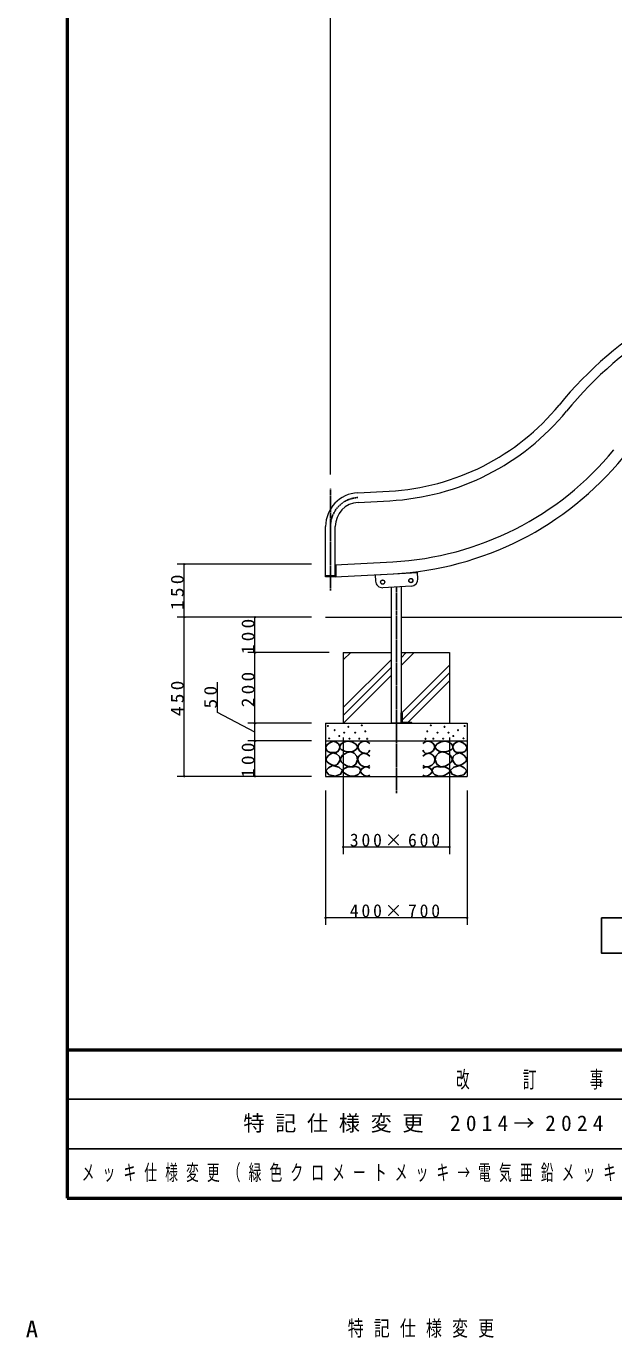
# Model space of a CAD drawing. Units: millimetres at full size. Extents: x -7816 to 10, y -396 to 5340.
# Drawn here: x -7816 to -6154, y -394 to 3315 of the extents above; entities that cross this region are included whole.
import ezdxf
from ezdxf.enums import TextEntityAlignment as Align

# ---------------------------------------------------------------- set-up
doc = ezdxf.new("R2010")
doc.units = ezdxf.units.MM
doc.linetypes.add('USER2', pattern=[6, 3, -1, 1, -1])
doc.linetypes.add('USER4', pattern=[8, 5, -3])
for name, color, linetype, lineweight in [('A3図枠', 7, 'Continuous', 25), ('線', 2, 'Continuous', 25), ('補助', 2, 'Continuous', 25)]:
    doc.layers.add(name, color=color, linetype=linetype, lineweight=lineweight)
doc.layers.add('図面プロファイル', color=7, linetype='Continuous')
doc.styles.add('ＭＳ ゴシック', font='')
doc.styles.get('ＭＳ ゴシック').set_extended_font_data('MS Gothic')

# ---------------------------------------------------------------- blocks, each defined once
blk = doc.blocks.new('dimension_origin')
at = {"color": 0, "linetype": 'Continuous', "lineweight": -2}
blk.add_circle((0, 0), 1.25, dxfattribs=at)
blk = doc.blocks.new('open_arrow')
at = {"color": 0, "linetype": 'Continuous', "lineweight": -2}
blk.add_lwpolyline([(7.5, 1.25), (0, 0), (7.5, -1.25)], dxfattribs=at)

msp = doc.modelspace()

# ---------------------------------------------------------------- linework, layer by layer
at = {"layer": 'A3図枠', "lineweight": 50}
for p, q in [((-7700, 5340), (-7700, 0)), ((-7700, 420), (0, 420)), ((-7700, 0), (0, 0))]:
    msp.add_line(p, q, dxfattribs=at)
at = {"layer": 'A3図枠'}
for p, q in [((-7700, 280), (-4870, 280)), ((-7700, 140), (-4870, 140))]:
    msp.add_line(p, q, dxfattribs=at)
at = {"layer": '線', "color": 20, "linetype": 'USER2'}
for p, q in [((-6955.378, 1719.142), (-6955.378, 2007.418)), ((-6768.918, 1728.858), (-6768.918, 1146.183))]:
    msp.add_line(p, q, dxfattribs=at)
at = {"layer": '線', "color": 7, "lineweight": 13}
for p, q in [((-6878.321, 1995.498), (-6789.117, 2000.173)), ((-6876.898, 1968.335), (-6787.694, 1973.01)), ((-6968.918, 1757.855), (-6968.918, 1900.029)), ((-6941.718, 1757.855), (-6941.718, 1900.029)), ((-6941.639, 1791.905), (-6778.65, 1800.447)), ((-6939.418, 1757.975), (-6939.418, 1792.022)), ((-6941.718, 1760.155), (-6968.918, 1760.155)), ((-6941.718, 1757.855), (-6968.918, 1757.855)), ((-6941.718, 1757.855), (-6776.871, 1766.494)), ((-6828.836, 1763.77), (-6709, 1770.051)), ((-6828.836, 1763.77), (-6827.894, 1745.795)), ((-6708.058, 1752.075), (-6709, 1770.051)), ((-6726.984, 1731.056), (-6806.874, 1726.869)), ((-6782.518, 1343.403), (-6782.518, 1728.146)), ((-6755.318, 1729.571), (-6755.318, 1343.403)), ((-6968.918, 1643.403), (-6782.518, 1643.403)), ((-6755.318, 1643.403), (-4881.136, 1643.403)), ((-6918.918, 1543.403), (-6918.918, 1343.403)), ((-6918.918, 1543.403), (-6782.518, 1543.403)), ((-6755.318, 1543.403), (-6618.918, 1543.403)), ((-6618.918, 1543.403), (-6618.918, 1343.403)), ((-6968.918, 1343.403), (-6968.918, 1193.403)), ((-6968.918, 1343.403), (-6568.918, 1343.403)), ((-6725.318, 1343.403), (-6782.518, 1343.403)), ((-6568.918, 1343.403), (-6568.918, 1193.403)), ((-6968.918, 1293.403), (-6568.918, 1293.403)), ((-6968.918, 1193.403), (-6568.918, 1193.403))]:
    msp.add_line(p, q, dxfattribs=at)
at = {"layer": '線', "color": 4, "linetype": 'USER4'}
msp.add_line((-6941.718, 1761.901), (-6941.718, 1791.901), dxfattribs=at)
at = {"layer": '線', "color": 7, "lineweight": 13}
msp.add_lwpolyline([(-6755.318, 1343.403), (-6755.318, 1373.403), (-6754.318, 1373.403), (-6753.318, 1373.135), (-6752.586, 1372.403), (-6752.318, 1371.403), (-6752.318, 1350.403), (-6752.013, 1348.872), (-6751.146, 1347.575), (-6749.849, 1346.708), (-6748.318, 1346.403), (-6727.318, 1346.403), (-6726.318, 1346.135), (-6725.586, 1345.403), (-6725.318, 1344.403), (-6725.318, 1343.403)], close=True, dxfattribs=at)
for centre, radius in [((-6807.712, 1742.847), 6), ((-6807.712, 1742.847), 5.5), ((-6727.821, 1747.034), 6), ((-6727.821, 1747.034), 5.5)]:
    msp.add_circle(centre, radius, dxfattribs=at)
for centre, radius, start, end in [((-5457.185, 1546.937), 1100, 100.42561, 140.70951), ((-5457.185, 1546.937), 1072.8, 100.61978, 140.70951), ((-6823.973, 2665.26), 666, 273, 320.70951), ((-6823.973, 2665.26), 693.2, 273, 320.70951), ((-6823.973, 2665.26), 866, 273, 320.70951), ((-6823.973, 2665.26), 900, 273, 320.70951), ((-6873.318, 1900.029), 95.6, 93, 180), ((-6873.318, 1900.029), 68.4, 93, 180), ((-6807.921, 1746.842), 20, 183, 273), ((-6728.031, 1751.029), 20, 273, 3)]:
    msp.add_arc(centre, radius, start, end, dxfattribs=at)
at = {"layer": '線', "color": 20, "linetype": 'USER2'}
msp.add_arc((-6873.318, 1900.029), 82, 93, 180, dxfattribs=at)
at = {"layer": '補助', "lineweight": 13}
for p, q in [((-6955.378, 2047.418), (-6955.378, 3516.464)), ((-7008.918, 1793.403), (-7388.918, 1793.403)), ((-7368.918, 1643.403), (-7368.918, 1793.403)), ((-7008.919, 1643.403), (-7388.918, 1643.403)), ((-7008.919, 1643.403), (-7388.918, 1643.403)), ((-7368.918, 1193.403), (-7368.918, 1643.403)), ((-7008.919, 1643.403), (-7188.918, 1643.403)), ((-7168.918, 1543.403), (-7168.918, 1643.403)), ((-6958.918, 1543.403), (-7188.918, 1543.403)), ((-6958.918, 1543.403), (-7188.918, 1543.403)), ((-7168.918, 1343.403), (-7168.918, 1543.403)), ((-6918.918, 1522.523), (-6898.038, 1543.403)), ((-6918.918, 1387.819), (-6782.518, 1524.219)), ((-6755.318, 1506.518), (-6718.432, 1543.403)), ((-6755.318, 1528.968), (-6740.883, 1543.403)), ((-6918.918, 1365.368), (-6782.518, 1501.768)), ((-6753.797, 1373.334), (-6618.918, 1508.214)), ((-6752.318, 1352.363), (-6618.918, 1485.763)), ((-6918.432, 1343.403), (-6782.518, 1479.318)), ((-6735.827, 1346.403), (-6618.918, 1463.313)), ((-7049.954, 1343.403), (-7188.918, 1343.403)), ((-7008.918, 1343.403), (-7188.918, 1343.403)), ((-7168.918, 1290.403), (-7168.918, 1346.403)), ((-6783.729, 1343.403), (-6782.518, 1344.614)), ((-6918.918, 1303.403), (-6918.918, 973.403)), ((-6618.918, 1303.403), (-6618.918, 973.403)), ((-7008.918, 1293.403), (-7188.918, 1293.403)), ((-7008.918, 1293.403), (-7188.918, 1293.403)), ((-7168.918, 1193.403), (-7168.918, 1293.403)), ((-7008.918, 1193.403), (-7388.918, 1193.403)), ((-7008.918, 1193.403), (-7188.918, 1193.403)), ((-6968.918, 1153.403), (-6968.918, 773.403)), ((-6568.918, 1153.403), (-6568.918, 773.403)), ((-6618.918, 993.403), (-6918.918, 993.403)), ((-6568.918, 793.403), (-6968.918, 793.403))]:
    msp.add_line(p, q, dxfattribs=at)
msp.add_lwpolyline([(-7168.918, 1318.403), (-7274.918, 1373.596), (-7274.918, 1460.072)], dxfattribs=at)
at = {"layer": '補助'}
for points in [[(-6946.469, 1292.805), (-6952.932, 1290.265), (-6959.143, 1286.785), (-6965.001, 1282.748), (-6968.649, 1277.28), (-6967.637, 1269.698), (-6962.629, 1263.339), (-6955.763, 1260.749), (-6948.054, 1260.487), (-6940.441, 1261.091), (-6934.112, 1263.655), (-6930.36, 1268.941), (-6929.042, 1275.379), (-6929.891, 1280.584), (-6932.845, 1285.518), (-6939.005, 1290.345)], [(-6907.045, 1292.896), (-6911.95, 1292.279), (-6917.587, 1290.193), (-6925.558, 1284.406), (-6929.21, 1277.489), (-6928.335, 1273.527), (-6924.614, 1269.11), (-6915.123, 1264.338), (-6905.153, 1262.893), (-6897.803, 1262.721), (-6890.287, 1264.245), (-6882.688, 1268.86), (-6878.934, 1275.057), (-6879.904, 1279.71), (-6884.611, 1285.058), (-6895.279, 1291.264)], [(-6919.749, 1228.566), (-6907.16, 1221.71), (-6893.801, 1220.727), (-6883.517, 1228.181), (-6878.665, 1239.918), (-6880.945, 1250.696), (-6887.854, 1258.839), (-6896.679, 1262.272), (-6907.856, 1261.001), (-6921.61, 1252.947), (-6927.587, 1242.081), (-6924.952, 1234.887)], [(-6618.087, 1228.566), (-6630.676, 1221.71), (-6644.035, 1220.727), (-6654.319, 1228.181), (-6659.171, 1239.918), (-6656.891, 1250.696), (-6649.982, 1258.839), (-6641.157, 1262.272), (-6629.98, 1261.001), (-6616.226, 1252.947), (-6610.248, 1242.081), (-6612.884, 1234.887)], [(-6630.79, 1292.896), (-6625.886, 1292.279), (-6620.249, 1290.193), (-6612.278, 1284.406), (-6608.626, 1277.489), (-6609.501, 1273.527), (-6613.221, 1269.11), (-6622.712, 1264.338), (-6632.683, 1262.893), (-6640.033, 1262.721), (-6647.549, 1264.245), (-6655.148, 1268.86), (-6658.901, 1275.057), (-6657.932, 1279.71), (-6653.225, 1285.058), (-6642.557, 1291.264)], [(-6591.367, 1292.805), (-6584.904, 1290.265), (-6578.693, 1286.785), (-6572.835, 1282.748), (-6569.187, 1277.28), (-6570.199, 1269.698), (-6575.207, 1263.339), (-6582.073, 1260.749), (-6589.782, 1260.487), (-6597.394, 1261.091), (-6603.724, 1263.655), (-6607.476, 1268.941), (-6608.793, 1275.379), (-6607.945, 1280.584), (-6604.991, 1285.518), (-6598.831, 1290.345)], [(-6949.004, 1259.853), (-6954.333, 1257.061), (-6959.777, 1252.882), (-6966.226, 1246.063), (-6968.649, 1239.258), (-6965.021, 1234.43), (-6958.51, 1230.069), (-6951.872, 1225.782), (-6945.202, 1223.732), (-6937.557, 1226.179), (-6931.26, 1232.604), (-6928.154, 1240.882), (-6929.677, 1249.397), (-6937.835, 1256.648)], [(-6588.832, 1259.853), (-6583.503, 1257.061), (-6578.059, 1252.882), (-6571.61, 1246.063), (-6569.187, 1239.258), (-6572.815, 1234.43), (-6579.326, 1230.069), (-6585.964, 1225.782), (-6592.634, 1223.732), (-6600.278, 1226.179), (-6606.575, 1232.604), (-6609.681, 1240.882), (-6608.159, 1249.397), (-6600.001, 1256.648)], [(-6949.823, 1223.92), (-6961.143, 1217.901), (-6967.954, 1209.086), (-6959.467, 1197.817), (-6941.032, 1193.702), (-6926.679, 1199.813), (-6921.253, 1210.185), (-6932.035, 1219.294)], [(-6892.72, 1219.776), (-6900.255, 1220.403), (-6908.397, 1218.965), (-6917.324, 1214.908), (-6921.641, 1209.505), (-6918.955, 1204.822), (-6912.992, 1200.315), (-6906.513, 1196.472), (-6899.207, 1194.098), (-6887.358, 1194.331), (-6877.042, 1198.423), (-6872.339, 1203.23), (-6870.285, 1208.964), (-6871.345, 1214.112), (-6875.421, 1218.695), (-6883.819, 1221.235)], [(-6645.116, 1219.776), (-6637.581, 1220.403), (-6629.439, 1218.965), (-6620.512, 1214.908), (-6616.194, 1209.505), (-6618.881, 1204.822), (-6624.844, 1200.315), (-6631.323, 1196.472), (-6638.629, 1194.098), (-6650.478, 1194.331), (-6660.793, 1198.423), (-6665.497, 1203.23), (-6667.551, 1208.964), (-6666.491, 1214.112), (-6662.415, 1218.695), (-6654.017, 1221.235)], [(-6588.013, 1223.92), (-6576.693, 1217.901), (-6569.882, 1209.086), (-6578.369, 1197.817), (-6596.804, 1193.702), (-6611.157, 1199.813), (-6616.583, 1210.185), (-6605.801, 1219.294)], [(-6188.62, 793.403), (-6188.62, 693.403), (-5388.62, 693.403), (-5388.62, 793.403)]]:
    msp.add_lwpolyline(points, close=True, dxfattribs=at)
for points in [[(-6843.918, 1286.702), (-6852.345, 1291.558), (-6861.028, 1293.039), (-6866.647, 1291.351), (-6871.801, 1287.653), (-6876.273, 1282.344), (-6878.138, 1275.612), (-6874.47, 1266.842), (-6866.414, 1260.404), (-6858.115, 1258.025), (-6850.889, 1259.136), (-6846.838, 1262.512), (-6843.918, 1267.058)], [(-6693.918, 1286.702), (-6685.491, 1291.558), (-6676.808, 1293.039), (-6671.188, 1291.351), (-6666.035, 1287.653), (-6661.563, 1282.344), (-6659.698, 1275.612), (-6663.366, 1266.842), (-6671.422, 1260.404), (-6679.721, 1258.025), (-6686.947, 1259.136), (-6690.997, 1262.512), (-6693.918, 1267.058)], [(-6844.235, 1250.581), (-6851.375, 1256.043), (-6859.443, 1258.503), (-6866.149, 1257.278), (-6872.117, 1253.433), (-6876.51, 1247.652), (-6878.138, 1240.442), (-6875.474, 1231.834), (-6869.266, 1224.917), (-6861.627, 1221.045), (-6854.057, 1220.164), (-6848.903, 1221.603), (-6844.235, 1224.283)], [(-6693.601, 1250.581), (-6686.461, 1256.043), (-6678.392, 1258.503), (-6671.687, 1257.278), (-6665.718, 1253.433), (-6661.326, 1247.652), (-6659.698, 1240.442), (-6662.362, 1231.834), (-6668.57, 1224.917), (-6676.209, 1221.045), (-6683.779, 1220.164), (-6688.933, 1221.603), (-6693.601, 1224.283)], [(-6843.918, 1216.045), (-6849.936, 1219.363), (-6857.225, 1220.164), (-6865.942, 1215.83), (-6870.216, 1209.074), (-6869.604, 1205.404), (-6866.731, 1201.153), (-6859.569, 1195.681), (-6852.156, 1193.865), (-6847.86, 1194.917), (-6843.918, 1197.034)], [(-6693.918, 1216.045), (-6687.9, 1219.363), (-6680.61, 1220.164), (-6671.894, 1215.83), (-6667.62, 1209.074), (-6668.232, 1205.404), (-6671.105, 1201.153), (-6678.267, 1195.681), (-6685.68, 1193.865), (-6689.976, 1194.917), (-6693.918, 1197.034)]]:
    msp.add_lwpolyline(points, dxfattribs=at)
for centre in [(-6962.311, 1335.58), (-6866.501, 1337.495), (-6671.335, 1337.495), (-6575.524, 1335.58), (-6959.143, 1300.727), (-6943.301, 1324.173), (-6930.31, 1307.381), (-6916.368, 1316.886), (-6904.962, 1333.362), (-6901.476, 1299.776), (-6885.422, 1316.952), (-6873.799, 1299.924), (-6856.5, 1320.466), (-6851.635, 1299.383), (-6686.201, 1299.383), (-6681.336, 1320.466), (-6664.037, 1299.924), (-6652.414, 1316.952), (-6636.359, 1299.776), (-6632.874, 1333.362), (-6621.467, 1316.886), (-6607.526, 1307.381), (-6594.535, 1324.173), (-6578.693, 1300.727)]:
    msp.add_circle(centre, 1, dxfattribs=at)

# ---------------------------------------------------------------- block references
at = {"layer": '補助', "lineweight": 13}
for name, p, xscale, yscale, rotation in [('dimension_origin', (-7368.918, 1793.403), 1.33, 1.33, 270), ('dimension_origin', (-7368.918, 1643.403), 1.33, 1.33, 90), ('dimension_origin', (-7368.918, 1643.403), 1.33, 1.33, 270), ('dimension_origin', (-7168.918, 1643.403), 1.33, 1.33, 270), ('dimension_origin', (-7168.918, 1543.403), 1.33, 1.33, 90), ('dimension_origin', (-7168.918, 1543.403), 1.33, 1.33, 270), ('dimension_origin', (-7168.918, 1343.403), 1.33, 1.33, 90), ('dimension_origin', (-7168.918, 1343.403), 1.33, 1.33, 90), ('open_arrow', (-7168.918, 1318.403), 0.001, 0.001, 152.5), ('dimension_origin', (-7168.918, 1293.403), 1.33, 1.33, 270), ('dimension_origin', (-7168.918, 1293.403), 1.33, 1.33, 270), ('dimension_origin', (-7368.918, 1193.403), 1.33, 1.33, 90), ('dimension_origin', (-7168.918, 1193.403), 1.33, 1.33, 90), ('dimension_origin', (-6618.918, 993.403), 1.33, 1.33, 180), ('dimension_origin', (-6568.918, 793.403), 1.33, 1.33, 180)]:
    msp.add_blockref(name, p, dxfattribs=dict(at, xscale=xscale, yscale=yscale, rotation=rotation))
at = {"layer": '補助', "lineweight": 13, "xscale": 1.33, "yscale": 1.33}
for p in [(-6918.918, 993.403), (-6968.918, 793.403)]:
    msp.add_blockref('dimension_origin', p, dxfattribs=at)

# ---------------------------------------------------------------- texts
at = {"layer": 'A3図枠', "color": 4, "insert": (-6285, 307.333), "char_height": 46.92, "attachment_point": 8, "style": 'ＭＳ ゴシック'}
msp.add_mtext('\\T1.64;\\W0.6;改\u3000\u3000訂\u3000\u3000事\u3000\u3000項', dxfattribs=at)
at = {"layer": '図面プロファイル', "style": 'ＭＳ ゴシック', "width": 1.1}
msp.add_text('A', height=46.92, dxfattribs=at).set_placement((-7800, -370), align=Align.MIDDLE_CENTER)
at = {"layer": '図面プロファイル', "char_height": 43.99, "attachment_point": 5, "style": 'ＭＳ ゴシック'}
for s, insert in [('\\T1.5;特記仕様変更\\~2014→2024', (-6685, 210)), ('\\T1.64;\\W0.6;メッキ仕様変更（緑色クロメートメッキ→電気亜鉛メッキ）、鋼管表削除', (-6685, 70)), ('\\T1.64;\\W0.75;特記仕様変更', (-6685, -370))]:
    msp.add_mtext(s, dxfattribs=dict(at, insert=insert))
at = {"layer": '補助', "char_height": 36.66, "attachment_point": 8, "rotation": 90, "style": 'ＭＳ ゴシック'}
for s, insert in [('\\T1.33;\\W1.1;150', (-7369.918, 1718.403)), ('\\T1.33;\\W1.1;100', (-7169.918, 1593.403)), ('\\T1.33;\\W1.1;200', (-7169.918, 1443.403)), ('\\T1.33;\\W1.1;450', (-7369.918, 1418.403)), ('\\T1.34;\\W1.1;50', (-7275.918, 1421.977)), ('\\T1.33;\\W1.1;100', (-7169.918, 1243.403))]:
    msp.add_mtext(s, dxfattribs=dict(at, insert=insert))
at = {"layer": '補助', "char_height": 36.66, "attachment_point": 8, "style": 'ＭＳ ゴシック'}
for s, insert in [('\\T1.32;300×600', (-6768.918, 994.403)), ('\\T1.32;400×700', (-6768.918, 794.403))]:
    msp.add_mtext(s, dxfattribs=dict(at, insert=insert))

doc.saveas('drawing.dxf')
